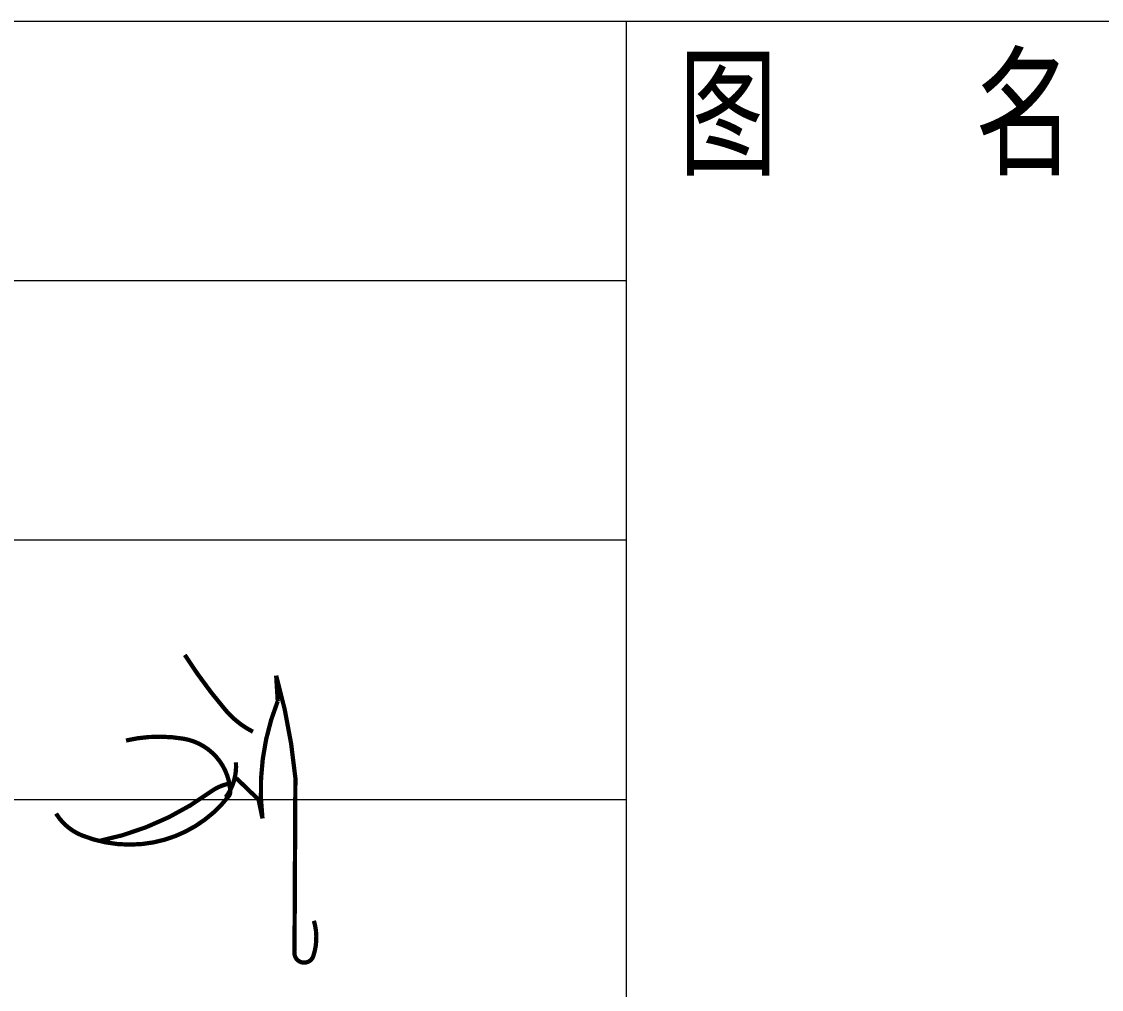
# Model space of a CAD drawing. Header units: millimetres. Extents: x 397874 to 6871063, y -8 to 5775840.
# Drawn here: x 429199.26 to 429224.25, y 2812620.91 to 2812643.3 of the extents above; entities that cross this region are included whole.
import ezdxf

# ---------------------------------------------------------------- set-up
doc = ezdxf.new("R2010")
doc.units = ezdxf.units.MM
doc.header["$LTSCALE"] = 1000
doc.linetypes.add('CONTINOUS', pattern=[0])
doc.layers.add('FRAME', color=3, linetype='Continuous', lineweight=18)
doc.styles.add('FRAME', font='simhei.ttf', dxfattribs={"width": 0.7})

# ---------------------------------------------------------------- blocks, each defined once
blk = doc.blocks.new('a1-25')
at = {"layer": 'FRAME', "lineweight": 18}
for p, q in [((433140.6497665268, 2815139.961964774), (432566.6497665268, 2815139.961964774)), ((433070.6497665268, 2815069.961964774), (433070.6497665268, 2815139.961964774)), ((433070.6497665268, 2815129.961964774), (433000.6497665268, 2815129.961964774)), ((433070.6497665268, 2815119.961964774), (433000.6497665268, 2815119.961964774)), ((433070.6497665268, 2815109.961964774), (433000.6497665268, 2815109.961964774))]:
    blk.add_line(p, q, dxfattribs=at)
at = {"layer": 'FRAME', "lineweight": 18, "insert": (433072.6576713114, 2815138.461964774), "char_height": 4, "width": 16.70508474576273, "attachment_point": 1, "style": 'FRAME'}
blk.add_mtext('图    名', dxfattribs=at)

msp = doc.modelspace()

# ---------------------------------------------------------------- linework, layer by layer
at = {"const_width": 0.098865}
for points in [[(429203.0352668716, 2812628.647026076, 0.03502356297845885), (429203.9791734559, 2812627.366982673, 0.09969684022907145), (429204.61271379, 2812626.868501686, -0.7977110638987649)], [(429205.1491529658, 2812628.165892703), (429205.1851935768, 2812627.577782413, 0.1248547153318948), (429204.8322338713, 2812624.863407006, -5.742579659511168)], [(429205.1491529658, 2812628.165892703, -0.0465915563541275), (429205.5941502652, 2812625.796103949, 0.911526889060942)], [(429201.6737657762, 2812626.666375744, -0.100088878820818), (429203.008459806, 2812626.706722068, -0.350680197893804), (429204.0869974354, 2812625.494097787, -0.1797455669226848), (429204.0512546781, 2812625.379892711, -0.2060454305791622), (429202.0487668454, 2812624.271879768, -0.1209696517040667), (429200.6530122678, 2812624.471114438, -0.1605803812358161), (429200.0549168363, 2812624.975903646, -14.48363653814527)], [(429204.2177563454, 2812626.160272347, -0.1802211878447795), (429203.9812584524, 2812625.351899951, 1.994340309592959)], [(429204.0768703227, 2812625.670728013, 0.1160440995091945), (429203.639319431, 2812625.484635476, -0.1095147149942477), (429201.0408211588, 2812624.339693157, 10.12648771251803)], [(429205.5941502652, 2812625.796103949), (429205.5733003225, 2812621.782629051, 0.9106419226377802), (429206.0093619302, 2812621.681697499, 0.1536113079181144), (429206.0224676067, 2812622.496378096, -1.340245367376833)]]:
    msp.add_lwpolyline(points, format="xyb", dxfattribs=at)
for points in [[(429204.2255006069, 2812625.795315417), (429204.7416855618, 2812625.29762298)], [(429204.8322338713, 2812624.863407006), (429204.7416855618, 2812625.29762298), (429204.2255006069, 2812625.795315417)]]:
    msp.add_lwpolyline(points, dxfattribs=at)

# ---------------------------------------------------------------- block references
at = {"color": 3, "linetype": 'CONTINOUS', "xscale": 0.6000000000000227, "yscale": 0.6000000000000227, "zscale": 0.6000000000000227}
msp.add_blockref('a1-25', (169370.8686344605, 1123559.32044393), dxfattribs=at)

doc.saveas('drawing.dxf')
